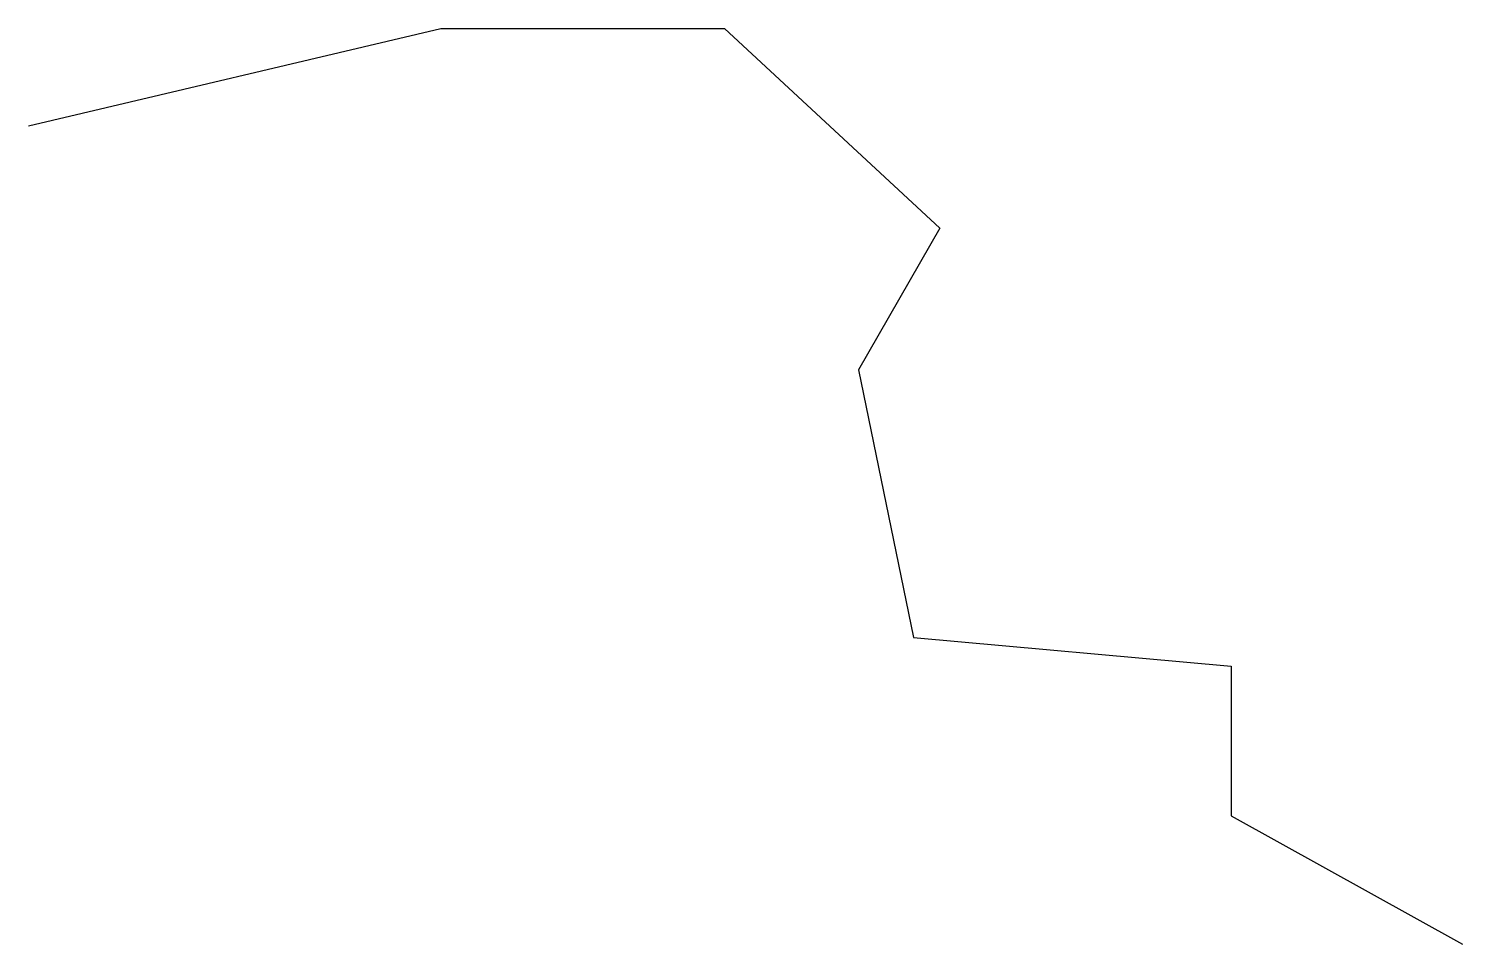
# Model space of a CAD drawing. Header units: millimetres. Extents: x 1222 to 2954, y 1172 to 2278.
import ezdxf

# ---------------------------------------------------------------- set-up
doc = ezdxf.new("R2010")
doc.units = ezdxf.units.MM

msp = doc.modelspace()

# ---------------------------------------------------------------- linework, layer by layer
msp.add_lwpolyline([(1221.6, 2161.1), (1719.7, 2278.4), (2062.3, 2278.4), (2322.5, 2037.4), (2224.1, 1866.2), (2290.7, 1542.9), (2674.6, 1508), (2674.6, 1327.3), (2953.8, 1172)])

doc.saveas('drawing.dxf')
